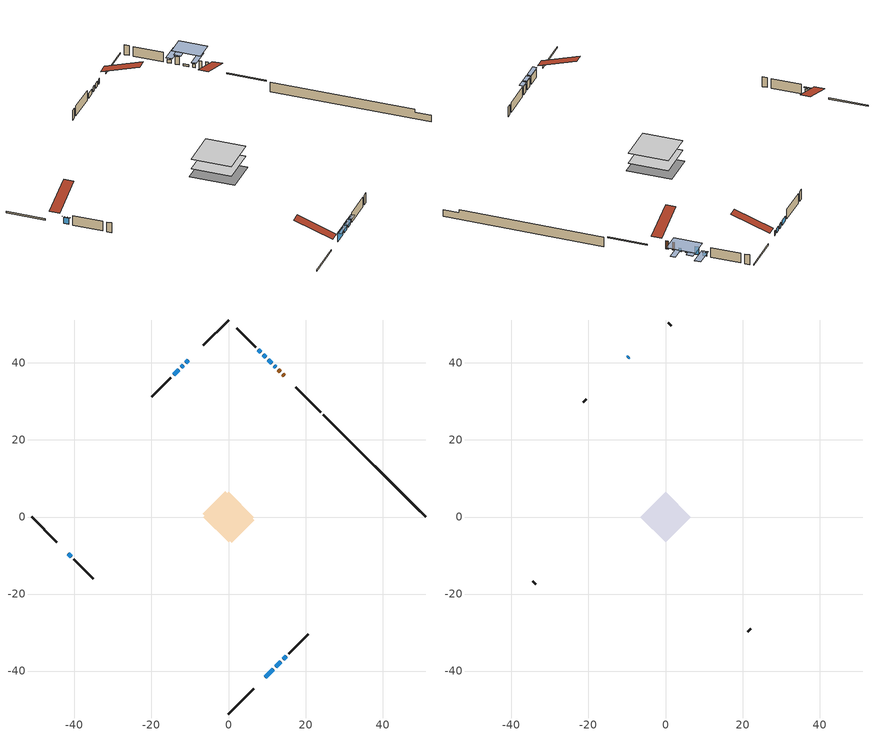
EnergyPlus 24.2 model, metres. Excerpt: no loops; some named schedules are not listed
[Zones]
conditioned space
 floor adiabatic (AdiabaticFloorConstruction): -6.58,0 0,6.58 6.58,0 0,-6.58 z0.85
 floor foundation (Slab1 construction): -6.63,0.83 -0.83,6.63 6.63,-0.83 0.83,-6.63 z-1.59
 wall outside (RimJoist1 construction): 0,-51.16 6.49,-44.66 / -51.16,0 -44.66,-6.49 / 0,51.16 -6.49,44.66 / 23.99,27.17 17.5,33.66 z0.85:1.15
 wall outside (AdiabaticWallConstruction 1): 14.5,36.66 14.05,37.11 / 13.39,37.77 12.94,38.22 z0.85:2.88
 wall outside (AdiabaticWallConstruction): 12.29,38.87 11.89,39.27 z0.85:1.74; -41.66,-9.5 -40.8,-10.36 z0.85:2.37; 11.23,39.92 10.37,40.79 z0.85:1.31; -10.44,40.72 -11.09,40.07 / -11.74,39.42 -12.23,38.93 / -12.89,38.27 -14.28,36.88 z0.85:2.07; 9.72,41.44 9.01,42.15 / 9.5,-41.66 11.65,-39.51 / 12.31,-38.85 13.53,-37.63 / 14.19,-36.97 15.05,-36.11 z0.85:2.88; 8.36,42.8 7.71,43.45 z0.85:1.77
 wall outside (Wall1 construction): 15.71,-35.45 20.67,-30.49 / -40.14,-11.02 -35.18,-15.98 / -14.94,36.22 -19.9,31.26 / 7.05,44.11 2.09,49.07 z0.85:3.29
 wall foundation (FoundationWall1 construction): 24.65,26.51,-1.59 24.65,26.51,0.85 48.51,2.65,0.85 48.51,2.65,0.06 51.16,0,0.06 51.16,0,-1.59
 window (WindowConstruction 8): 12.28,38.87 11.89,39.27 z0.85:1.74
 window (WindowConstruction 7): -41.66,-9.5 -40.8,-10.36 z0.85:2.37
 window (WindowConstruction 9): 11.23,39.93 10.37,40.79 z0.85:1.31
 window (WindowConstruction 10): -10.44,40.72 -11.09,40.07 z0.85:2.07
 window (WindowConstruction): 9.71,41.45 9.01,42.15 z0.85:2.88
 window (WindowConstruction 1): 8.36,42.8 7.71,43.45 z0.85:1.76
 window (WindowConstruction 2): -11.74,39.42 -12.23,38.93 z0.85:2.07
 window (WindowConstruction 3): -12.89,38.27 -14.28,36.88 z0.85:2.07
 window (WindowConstruction 4): 9.5,-41.66 11.65,-39.51 z0.85:2.88
 window (WindowConstruction 5): 12.31,-38.85 13.53,-37.63 z0.85:2.88
 window (WindowConstruction 6): 14.19,-36.97 15.05,-36.11 z0.85:2.88
 door (Door): 14.5,36.66 14.05,37.11 z0.85:2.88
 door (Door 1): 13.39,37.77 12.94,38.22 z0.85:2.88
 ceiling adiabatic (AdiabaticFloorConstruction): 0,-6.58 6.58,0 0,6.58 -6.58,0 z0.85
attic - vented
 floor to conditioned space (Floor1 construction Reversed): -6.57,0 0,6.57 6.57,0 0,-6.57 z3.29
 wall outside (AdiabaticWallConstruction): -9.5,41.66 -9.79,41.37 z0.85:2.07
 wall outside (Wall2 construction): 21.33,-29.83 22.1,-29.06 / -34.52,-16.64 -33.75,-17.41 / -20.56,30.6 -21.33,29.83 / 1.43,49.73 0.66,50.5 z0.85:3.29
 window (WindowConstruction 11): -9.5,41.66 -9.78,41.38 z0.85:2.07
 roof outside (Roof1 construction): 8.84,-42.32,3.29 2.44,-35.92,6.31 0.75,-37.6,6.31 7.15,-44.01,3.29; -42.32,-8.84,3.29 -35.92,-2.44,6.31 -37.6,-0.75,6.31 -44.01,-7.15,3.29; -8.84,42.32,3.29 -2.44,35.92,6.31 -0.75,37.6,6.31 -7.15,44.01,3.29; 15.15,36.01,3.29 8.75,29.6,6.31 10.44,27.91,6.31 16.84,34.32,3.29
shading: 11.68,39.48 12.5,38.66 15.73,41.89 14.91,42.71 z2.04; -40.59,-10.57 -41.87,-9.29 -41.98,-9.39 -40.7,-10.68 z2.67; 8.43,42.73 13.17,37.99 16.4,41.22 11.66,45.96 z4.05; 8.8,42.36 9.93,41.23 13.16,44.46 12.03,45.59 z3.18; 7.5,43.66 8.57,42.59 11.8,45.82 10.73,46.89 z2.06; 11.86,-39.3 9.29,-41.87 9.93,-42.52 12.51,-39.94 z3.18; 13.74,-37.42 12.1,-39.06 12.74,-39.71 14.39,-38.06 z3.18; 15.26,-35.9 13.98,-37.18 14.62,-37.83 15.91,-36.54 z3.18
[Building]
Building 1: Terrain=Suburbs
[Site:Location]
Quebec Intl AP_QC: Latitude {deg}=46.8; Longitude {deg}=-71.38; Time Zone {hr}=-5; Elevation {m}=74; Keep Site Location Information=Yes
[Site:GroundTemperature:Shallow]
0.0108218, -2.24938, -2.43038, -1.3578, 2.94801, 7.23376, 10.9493, 13.303, 13.5029, 11.5886, 7.96783, 3.81355
[Site:WaterMainsTemperature]
Calculation Method=Schedule; Temperature Schedule=mains temperature schedule
[Material] Roughness=Rough; Thermal Absorptance=0.9
Name | Thickness {m} | Conductivity {W/m-K} | Density {kg/m3} | Specific Heat {J/kg-K} | Solar Absorptance | Visible Absorptance
asphalt or fiberglass shingles | 0.00635 | 0.162714 | 1121.4 | 1465.45 | 0.4 | 0.4
ceiling loosefill ins | 0.0846667 | 0.0480833 | 16.02 | 1046.75 | 0.7 | 0.7
ceiling stud and cavity | 0.1397 | 0.093558 | 65.682 | 1177.47 | 0.7 | 0.7
concrete 4.0 in. | 0.1016 | 1.803125 | 2242.8 | 837.4 | 0.7 | 0.7
concrete 8.0 in. | 0.2032 | 1.803125 | 2242.8 | 837.4 | 0.7 | 0.7
door material | 0.04445 | 0.188738 | 512.64 | 1214.23 | 0.7 | 0.7
door material 1 | 0.04445 | 0.327969 | 512.64 | 1214.23 | 0.7 | 0.7
exterior vertical ins | 0.0330777 | 0.029427 | 32.04 | 1214.23 | 0.7 | 0.7
floor covering | 0.0127 | 0.0433444 | 54.468 | 1339.84 | 0.6 | 0.6
floor rigid ins; wall rigid ins | 0.512978 | 0.029427 | 32.04 | 1214.23 | 0.7 | 0.7
floor stud and cavity | 0.1397 | 1.75129 | 37.0049 | 1207.88 | 0.7 | 0.7
furniture material conditioned space 1 | 0.1524 | 0.115458 | 640.8 | 1214.23 | 0.6 | 0.6
gypsum board | 0.0127 | 0.160291 | 801 | 837.4 | 0.6 | 0.6
gypsum board 1 | 0.0127 | 0.160291 | 801 | 837.4 | 0.7 | 0.7
osb sheathing 0.5 in. | 0.0127 | 0.115458 | 512.64 | 1214.23 | 0.7 | 0.7
osb sheathing 0.75 in. | 0.01905 | 0.115458 | 512.64 | 1214.23 | 0.7 | 0.7
osb sheathing 2.0 in. | 0.0508 | 0.115458 | 512.64 | 1214.23 | 0.7 | 0.7
rim joist stud and cavity | 0.0508 | 0.0293316 | 125.044 | 1163.47 | 0.6 | 0.6
wall stud and cavity | 0.1397 | 0.089851 | 139.0536 | 1170.24 | 0.7 | 0.7
wall stud and cavity 1 | 0.0889 | 6.1454 | 50.32683 | 1063.81 | 0.6 | 0.6
wall stud and cavity 2 | 0.0889 | 0.380278 | 52.3479 | 1209.89 | 0.7 | 0.7
wall stud and cavity 3 | 0.0889 | 0.391764 | 83.0341 | 1211.67 | 0.7 | 0.7
wood siding | 0.0254 | 0.102417 | 544.68 | 1172.36 | 0.4 | 0.4
wood siding 1 | 0.00254 | 0.102417 | 544.68 | 1172.36 | 0.4 | 0.4
wood siding 2; wood siding 3; wood siding 4 | 0.0254 | 0.102417 | 544.68 | 1172.36 | 0.7 | 0.7
[WindowMaterial:SimpleGlazingSystem]
Name | U-Factor {W/m2-K} | Solar Heat Gain Coefficient
WindowMaterial | 2.06168 | 0.6
WindowMaterial 1 | 4.24601 | 0.58
WindowMaterial 2 | 3.28302 | 0.62
WindowMaterial 3 | 2.00206 | 0.62
WindowMaterial 4 | 4.24942 | 0.68
WindowMaterial 5 | 2.029885 | 0.61
WindowMaterial 6 | 3.449385 | 0.61
WindowMaterial 7 | 5.46451 | 0.61
WindowMaterial 8 | 5.43157 | 0.61
WindowMaterial 9 | 5.33051 | 0.62
[Construction]
AdiabaticFloorConstruction: floor stud and cavity, floor rigid ins, osb sheathing 0.75 in., floor covering
AdiabaticWallConstruction: wood siding 3, wall rigid ins, wall stud and cavity 2, gypsum board
AdiabaticWallConstruction 1: wood siding 4, wall rigid ins, wall stud and cavity 2, gypsum board
Door: door material
Door 1: door material 1
Floor1 construction Reversed: gypsum board, ceiling stud and cavity, ceiling loosefill ins
FoundationWall1 construction: concrete 8.0 in., gypsum board 1
furniture construction conditioned space 1: furniture material conditioned space 1
PartitionWallConstruction: gypsum board, wall stud and cavity 3, gypsum board
RimJoist1 construction: wood siding 2, osb sheathing 2.0 in., rim joist stud and cavity
Roof1 construction: asphalt or fiberglass shingles
Slab1 construction: concrete 4.0 in.
Wall1 construction: wood siding, osb sheathing 0.5 in., wall stud and cavity, gypsum board
Wall2 construction: wood siding 1, wall stud and cavity 1
WindowConstruction: WindowMaterial
WindowConstruction 1; WindowConstruction 2: WindowMaterial 1
WindowConstruction 10: WindowMaterial 9
WindowConstruction 11; WindowConstruction 8: WindowMaterial 7
WindowConstruction 3: WindowMaterial 2
WindowConstruction 4: WindowMaterial 3
WindowConstruction 5: WindowMaterial 4
WindowConstruction 6: WindowMaterial 5
WindowConstruction 7: WindowMaterial 6
WindowConstruction 9: WindowMaterial 8
[Zone] Multiplier=1; Part of Total Floor Area=Yes
Name | Volume {m3}
attic - vented | 42.3713
conditioned space | 445.4
[Space]
Name | Zone | Volume {m3}
attic - vented 1 | attic - vented | 42.3713
conditioned space 1 | conditioned space | 445.4
[ZoneInfiltration:EffectiveLeakageArea]
infil attic - vented 1: Zone or Space=attic - vented 1; Schedule=Always On Discrete; Effective Air Leakage Area {cm2}=3192.37; Stack Coefficient=0.000379597; Wind Coefficient=1.31638e-05
[ZoneMixing]
whole house fan mix: Zone or Space=attic - vented; Schedule=Always On Continuous; Design Flow Rate Calculation Method=Flow/Zone; Design Flow Rate {m3/s}=0; Source Zone or Space=conditioned space
[SurfaceProperty:ExposedFoundationPerimeter]
Slab1: Exposed Perimeter Calculation Method=TotalExposedPerimeter; Total Exposed Perimeter {m}=37.491
[InternalMass] Zone or ZoneList=conditioned space; Space or SpaceList=conditioned space 1
Name | Construction | Surface Area {m2}
furniture mass conditioned space 1 | furniture construction conditioned space 1 | 69.2001
partition wall mass | PartitionWallConstruction | 173
[Lights]
interior lighting: Zone or ZoneList or Space or SpaceList=conditioned space 1; Schedule=interior lighting schedule; Design Level Calculation Method=LightingLevel; Lighting Level {W}=343.2; Return Air Fraction=0; Fraction Radiant=0.6; Fraction Visible=0.2; Fraction Replaceable=1
[People]
occupants: Zone or ZoneList or Space or SpaceList=conditioned space 1; Number of People Schedule=occupants schedule; Number of People Calculation Method=People; Number of People=3; Fraction Radiant=0.314171; Sensible Heat Fraction=0.56303; Activity Level Schedule=occupants activity schedule; Carbon Dioxide Generation Rate {m3/s-W}=0; Enable ASHRAE 55 Comfort Warnings=No; Mean Radiant Temperature Calculation Type=EnclosureAveraged
[ElectricEquipment] Zone or ZoneList or Space or SpaceList=conditioned space 1; Design Level Calculation Method=EquipmentLevel
Name | Schedule | Design Level {W} | Fraction Latent | Fraction Radiant | Fraction Lost
clothes dryer | clothes dryer schedule | 140.772 | 0.015 | 0.081 | 0.85
clothes washer | clothes washer schedule | 32.1985 | 0.03 | 0.162 | 0.7
cooking range | cooking range schedule | 215.147 | 0.08 | 0.432 | 0.2
dishwasher | dishwasher schedule | 66.8632 | 0.3 | 0.18 | 0.4
fridge | fridge schedule | 72.9452 | 0 | 0.6 | 0
mech vent bath fan 0 | mech vent bath fan 0 schedule | 50.2 | 0 | 0 | 1
mech vent house fan | mech vent house fan schedule | 0 | 0 | 0 | 1
mech vent house fan cfis | mech vent house fan cfis schedule | 0 | 0 | 0 | 0
mech vent range fan 0 | mech vent range fan 0 schedule | 57 | 0 | 0 | 1
misc plug loads | misc plug loads schedule | 494.7 | 0.045 | 0.513 | 0.1
whole house fan | Always On Discrete | 0 | 0 | 0 | 1
[OtherEquipment] Zone or ZoneList or Space or SpaceList=conditioned space 1; Design Level Calculation Method=EquipmentLevel
Name | Fuel Type | Schedule | Design Level {W} | Fraction Latent | Fraction Radiant | Fraction Lost
clothes dryer 1 | Electricity | clothes dryer schedule | 0 | 0.015 | 0.081 | 0.85
cooking range 1 | Electricity | cooking range schedule | 0 | 0.08 | 0.432 | 0.2
general water use latent | None | general water use schedule | 62.594 | 1 | 0 | 0
general water use sensible | None | general water use schedule | -61.6891 | 0 | 0.6 | 0
mech vent house fan latent load | None | Always On Discrete | 0 | 1 | 0 | 0
mech vent house fan sensible load | None | Always On Discrete | 0 | 0 | 0 | 0
water heater energy adjustment1 | Electricity | Always On Discrete | 0.01 | 0 | 0 | 1
[ZoneInfiltration:DesignFlowRate] Zone or ZoneList or Space or SpaceList=conditioned space 1; Schedule=Always On Discrete; Design Flow Rate Calculation Method=Flow/Zone; Design Flow Rate {m3/s}=0
infil flow; natural vent flow; whole house fan flow
[AvailabilityManager:Scheduled]
furnace airloop Availability Manager: Schedule=Always On Discrete
[Foundation:Kiva]
Foundation Kiva 1: Initial Indoor Air Temperature {C}=18; Wall Height Above Grade {m}=0.849996; Wall Depth Below Slab {m}=0.2032; Custom Block Material Name 1=exterior vertical ins; Custom Block Depth 1 {m}=2.43998; Custom Block X Position 1 {m}=0.2159; Custom Block Z Position 1 {m}=0
[Foundation:Kiva:Settings]
Soil Conductivity {W/m-K}=0.849921; Soil Density {kg/m3}=1842.3; Soil Specific Heat {J/kg-K}=418.7; Ground Solar Absorptivity=0.9; Ground Thermal Absorptivity=0.9; Ground Surface Roughness {m}=0.03; Far-Field Width {m}=40; Deep-Ground Boundary Condition=ZeroFlux; Deep-Ground Depth {m}=40; Minimum Cell Dimension {m}=0.2; Maximum Cell Growth Coefficient=3; Simulation Timestep=Timestep
[Exterior:Lights]
exterior lighting: Schedule=exterior lighting schedule; Design Level {W}=75.6
[EnergyManagementSystem:GlobalVariable]
furnace_airloop_Fan_RTF
infil_program_Qfan
infil_program_Qinf
natural_vent_program_Qnv
natural_vent_program_Qwhf
[EnergyManagementSystem:Sensor]
Name | Output:Variable or Output:Meter Index Key | Output:Variable or Output:Meter
airflow_gain | infil flow | Infiltration Sensible Heat Gain Energy
airflow_gain_1 | natural vent flow | Infiltration Sensible Heat Gain Energy
airflow_gain_2 | whole house fan flow | Infiltration Sensible Heat Gain Energy
airflow_loss | infil flow | Infiltration Sensible Heat Loss Energy
airflow_loss_1 | natural vent flow | Infiltration Sensible Heat Loss Energy
airflow_loss_2 | whole house fan flow | Infiltration Sensible Heat Loss Energy
clg_load_cond |  | Cooling:EnergyTransfer:Zone:CONDITIONED SPACE
clg_sp_s; clg_sp_s_1 | cooling setpoint | Schedule Value
clothes_dryer_exhaust_0_sch_s | clothes dryer exhaust 0 schedule | Schedule Value
cool_season | cooling season schedule | Schedule Value
htg_load_cond |  | Heating:EnergyTransfer:Zone:CONDITIONED SPACE
htg_sp_s; htg_sp_s_1 | heating setpoint | Schedule Value
ig_ee_conv | clothes dryer | Electric Equipment Convective Heating Energy
ig_ee_conv_2 | cooking range | Electric Equipment Convective Heating Energy
ig_ee_conv_4 | fridge | Electric Equipment Convective Heating Energy
ig_ee_conv_5 | misc plug loads | Electric Equipment Convective Heating Energy
ig_ee_conv_6 | whole house fan | Electric Equipment Convective Heating Energy
ig_ee_rad | clothes dryer | Electric Equipment Radiant Heating Energy
ig_ee_rad_2 | cooking range | Electric Equipment Radiant Heating Energy
ig_ee_rad_4 | fridge | Electric Equipment Radiant Heating Energy
ig_ee_rad_5 | misc plug loads | Electric Equipment Radiant Heating Energy
ig_ee_rad_6 | whole house fan | Electric Equipment Radiant Heating Energy
ig_lgt_conv | interior lighting | Lights Convective Heating Energy
ig_lgt_rad | interior lighting | Lights Radiant Heating Energy
ig_lgt_vis | interior lighting | Lights Visible Radiation Heating Energy
ig_oe_conv | clothes dryer 1 | Other Equipment Convective Heating Energy
ig_oe_conv_1 | cooking range 1 | Other Equipment Convective Heating Energy
ig_oe_conv_2 | general water use latent | Other Equipment Convective Heating Energy
ig_oe_conv_3 | general water use sensible | Other Equipment Convective Heating Energy
ig_oe_conv_4 | water heater energy adjustment1 | Other Equipment Convective Heating Energy
ig_oe_rad | clothes dryer 1 | Other Equipment Radiant Heating Energy
ig_oe_rad_1 | cooking range 1 | Other Equipment Radiant Heating Energy
ig_oe_rad_2 | general water use latent | Other Equipment Radiant Heating Energy
ig_oe_rad_3 | general water use sensible | Other Equipment Radiant Heating Energy
ig_oe_rad_4 | water heater energy adjustment1 | Other Equipment Radiant Heating Energy
ig_ppl_conv | occupants | People Convective Heating Energy
ig_ppl_rad | occupants | People Radiant Heating Energy
im_conv | furniture mass conditioned space 1 | Surface Inside Face Convection Heat Gain Energy
im_conv_1 | partition wall mass | Surface Inside Face Convection Heat Gain Energy
im_ig | furniture mass conditioned space 1 | Surface Inside Face Internal Gains Radiation Heat Gain Energy
im_ig_1 | partition wall mass | Surface Inside Face Internal Gains Radiation Heat Gain Energy
im_lgt | furniture mass conditioned space 1 | Surface Inside Face Lights Radiation Heat Gain Energy
im_lgt_1 | partition wall mass | Surface Inside Face Lights Radiation Heat Gain Energy
im_sol | furniture mass conditioned space 1 | Surface Inside Face Solar Radiation Heat Gain Energy
im_sol_1 | partition wall mass | Surface Inside Face Solar Radiation Heat Gain Energy
im_surf | furniture mass conditioned space 1 | Surface Inside Face Net Surface Thermal Radiation Heat Gain Energy
im_surf_1 | partition wall mass | Surface Inside Face Net Surface Thermal Radiation Heat Gain Energy
mech_vent_bath_fan_0_sch_s | mech vent bath fan 0 schedule | Schedule Value
mech_vent_range_fan_0_sch_s | mech vent range fan 0 schedule | Schedule Value
mv_conv | mech vent bath fan 0 | Electric Equipment Convective Heating Energy
mv_conv_1 | mech vent house fan | Electric Equipment Convective Heating Energy
mv_conv_2 | mech vent house fan cfis | Electric Equipment Convective Heating Energy
mv_conv_3 | mech vent range fan 0 | Electric Equipment Convective Heating Energy
mv_conv_4 | mech vent house fan latent load | Other Equipment Convective Heating Energy
mv_conv_5 | mech vent house fan sensible load | Other Equipment Convective Heating Energy
mv_rad | mech vent bath fan 0 | Electric Equipment Radiant Heating Energy
mv_rad_1 | mech vent house fan | Electric Equipment Radiant Heating Energy
mv_rad_2 | mech vent house fan cfis | Electric Equipment Radiant Heating Energy
mv_rad_3 | mech vent range fan 0 | Electric Equipment Radiant Heating Energy
mv_rad_4 | mech vent house fan latent load | Other Equipment Radiant Heating Energy
mv_rad_5 | mech vent house fan sensible load | Other Equipment Radiant Heating Energy
natural_vent_s | natural vent schedule | Schedule Value
out_pb_s |  | Site Outdoor Air Barometric Pressure
out_wt_s |  | Site Outdoor Air Humidity Ratio
site_vw_s |  | Site Wind Speed
ss_back_out | Window1 | Surface Window Shortwave from Zone Back Out Window Heat Transfer Rate
ss_back_out_1 | Window10 | Surface Window Shortwave from Zone Back Out Window Heat Transfer Rate
ss_back_out_10 | Window9 | Surface Window Shortwave from Zone Back Out Window Heat Transfer Rate
ss_back_out_2 | Window12 | Surface Window Shortwave from Zone Back Out Window Heat Transfer Rate
ss_back_out_3 | Window13 | Surface Window Shortwave from Zone Back Out Window Heat Transfer Rate
ss_back_out_4 | Window2 | Surface Window Shortwave from Zone Back Out Window Heat Transfer Rate
ss_back_out_5 | Window3 | Surface Window Shortwave from Zone Back Out Window Heat Transfer Rate
ss_back_out_6 | Window4 | Surface Window Shortwave from Zone Back Out Window Heat Transfer Rate
ss_back_out_7 | Window5 | Surface Window Shortwave from Zone Back Out Window Heat Transfer Rate
ss_back_out_8 | Window6 | Surface Window Shortwave from Zone Back Out Window Heat Transfer Rate
ss_back_out_9 | Window8 | Surface Window Shortwave from Zone Back Out Window Heat Transfer Rate
ss_conv | Door1 | Surface Inside Face Convection Heat Gain Energy
ss_conv_1 | Door2 | Surface Inside Face Convection Heat Gain Energy
ss_conv_10 | Window6 | Surface Inside Face Convection Heat Gain Energy
ss_conv_11 | Window8 | Surface Inside Face Convection Heat Gain Energy
ss_conv_12 | Window9 | Surface Inside Face Convection Heat Gain Energy
ss_conv_2 | Window1 | Surface Inside Face Convection Heat Gain Energy
ss_conv_3 | Window10 | Surface Inside Face Convection Heat Gain Energy
ss_conv_4 | Window12 | Surface Inside Face Convection Heat Gain Energy
ss_conv_5 | Window13 | Surface Inside Face Convection Heat Gain Energy
ss_conv_6 | Window2 | Surface Inside Face Convection Heat Gain Energy
ss_conv_7 | Window3 | Surface Inside Face Convection Heat Gain Energy
ss_conv_8 | Window4 | Surface Inside Face Convection Heat Gain Energy
ss_conv_9 | Window5 | Surface Inside Face Convection Heat Gain Energy
ss_ig | Door1 | Surface Inside Face Internal Gains Radiation Heat Gain Energy
ss_ig_1 | Door2 | Surface Inside Face Internal Gains Radiation Heat Gain Energy
ss_ig_10 | Window6 | Surface Inside Face Internal Gains Radiation Heat Gain Energy
ss_ig_11 | Window8 | Surface Inside Face Internal Gains Radiation Heat Gain Energy
ss_ig_12 | Window9 | Surface Inside Face Internal Gains Radiation Heat Gain Energy
ss_ig_2 | Window1 | Surface Inside Face Internal Gains Radiation Heat Gain Energy
ss_ig_3 | Window10 | Surface Inside Face Internal Gains Radiation Heat Gain Energy
ss_ig_4 | Window12 | Surface Inside Face Internal Gains Radiation Heat Gain Energy
ss_ig_5 | Window13 | Surface Inside Face Internal Gains Radiation Heat Gain Energy
ss_ig_6 | Window2 | Surface Inside Face Internal Gains Radiation Heat Gain Energy
ss_ig_7 | Window3 | Surface Inside Face Internal Gains Radiation Heat Gain Energy
ss_ig_8 | Window4 | Surface Inside Face Internal Gains Radiation Heat Gain Energy
ss_ig_9 | Window5 | Surface Inside Face Internal Gains Radiation Heat Gain Energy
ss_lgt | Door1 | Surface Inside Face Lights Radiation Heat Gain Energy
ss_lgt_1 | Door2 | Surface Inside Face Lights Radiation Heat Gain Energy
ss_sol | Door1 | Surface Inside Face Solar Radiation Heat Gain Energy
ss_sol_1 | Door2 | Surface Inside Face Solar Radiation Heat Gain Energy
ss_surf | Door1 | Surface Inside Face Net Surface Thermal Radiation Heat Gain Energy
ss_surf_1 | Door2 | Surface Inside Face Net Surface Thermal Radiation Heat Gain Energy
ss_surf_10 | Window6 | Surface Inside Face Net Surface Thermal Radiation Heat Gain Energy
ss_surf_11 | Window8 | Surface Inside Face Net Surface Thermal Radiation Heat Gain Energy
ss_surf_12 | Window9 | Surface Inside Face Net Surface Thermal Radiation Heat Gain Energy
ss_surf_2 | Window1 | Surface Inside Face Net Surface Thermal Radiation Heat Gain Energy
ss_surf_3 | Window10 | Surface Inside Face Net Surface Thermal Radiation Heat Gain Energy
ss_surf_4 | Window12 | Surface Inside Face Net Surface Thermal Radiation Heat Gain Energy
ss_surf_5 | Window13 | Surface Inside Face Net Surface Thermal Radiation Heat Gain Energy
ss_surf_6 | Window2 | Surface Inside Face Net Surface Thermal Radiation Heat Gain Energy
ss_surf_7 | Window3 | Surface Inside Face Net Surface Thermal Radiation Heat Gain Energy
ss_surf_8 | Window4 | Surface Inside Face Net Surface Thermal Radiation Heat Gain Energy
ss_surf_9 | Window5 | Surface Inside Face Net Surface Thermal Radiation Heat Gain Energy
ss_trans_in | Window1 | Surface Window Transmitted Solar Radiation Rate
ss_trans_in_1 | Window10 | Surface Window Transmitted Solar Radiation Rate
ss_trans_in_10 | Window9 | Surface Window Transmitted Solar Radiation Rate
ss_trans_in_2 | Window12 | Surface Window Transmitted Solar Radiation Rate
ss_trans_in_3 | Window13 | Surface Window Transmitted Solar Radiation Rate
ss_trans_in_4 | Window2 | Surface Window Transmitted Solar Radiation Rate
ss_trans_in_5 | Window3 | Surface Window Transmitted Solar Radiation Rate
ss_trans_in_6 | Window4 | Surface Window Transmitted Solar Radiation Rate
ss_trans_in_7 | Window5 | Surface Window Transmitted Solar Radiation Rate
ss_trans_in_8 | Window6 | Surface Window Transmitted Solar Radiation Rate
ss_trans_in_9 | Window8 | Surface Window Transmitted Solar Radiation Rate
ss_trans_out | Window1 | Surface Inside Face Initial Transmitted Diffuse Transmitted Out Window Solar Radiation Rate
ss_trans_out_1 | Window10 | Surface Inside Face Initial Transmitted Diffuse Transmitted Out Window Solar Radiation Rate
ss_trans_out_10 | Window9 | Surface Inside Face Initial Transmitted Diffuse Transmitted Out Window Solar Radiation Rate
ss_trans_out_2 | Window12 | Surface Inside Face Initial Transmitted Diffuse Transmitted Out Window Solar Radiation Rate
ss_trans_out_3 | Window13 | Surface Inside Face Initial Transmitted Diffuse Transmitted Out Window Solar Radiation Rate
ss_trans_out_4 | Window2 | Surface Inside Face Initial Transmitted Diffuse Transmitted Out Window Solar Radiation Rate
ss_trans_out_5 | Window3 | Surface Inside Face Initial Transmitted Diffuse Transmitted Out Window Solar Radiation Rate
ss_trans_out_6 | Window4 | Surface Inside Face Initial Transmitted Diffuse Transmitted Out Window Solar Radiation Rate
ss_trans_out_7 | Window5 | Surface Inside Face Initial Transmitted Diffuse Transmitted Out Window Solar Radiation Rate
ss_trans_out_8 | Window6 | Surface Inside Face Initial Transmitted Diffuse Transmitted Out Window Solar Radiation Rate
ss_trans_out_9 | Window8 | Surface Inside Face Initial Transmitted Diffuse Transmitted Out Window Solar Radiation Rate
s_conv | Floor1 | Surface Inside Face Convection Heat Gain Energy
s_conv_1 | FoundationWall1 | Surface Inside Face Convection Heat Gain Energy
s_conv_10 | Wall1:225 | Surface Inside Face Convection Heat Gain Energy
s_conv_11 | Wall1:315 | Surface Inside Face Convection Heat Gain Energy
s_conv_12 | Wall1:45 | Surface Inside Face Convection Heat Gain Energy
s_conv_2 | inferred conditioned ceiling | Surface Inside Face Convection Heat Gain Energy
s_conv_3 | inferred conditioned floor | Surface Inside Face Convection Heat Gain Energy
s_conv_4 | RimJoist1:135 | Surface Inside Face Convection Heat Gain Energy
s_conv_5 | RimJoist1:225 | Surface Inside Face Convection Heat Gain Energy
s_conv_6 | RimJoist1:315 | Surface Inside Face Convection Heat Gain Energy
s_conv_7 | RimJoist1:45 | Surface Inside Face Convection Heat Gain Energy
s_conv_8 | Slab1 | Surface Inside Face Convection Heat Gain Energy
s_conv_9 | Wall1:135 | Surface Inside Face Convection Heat Gain Energy
